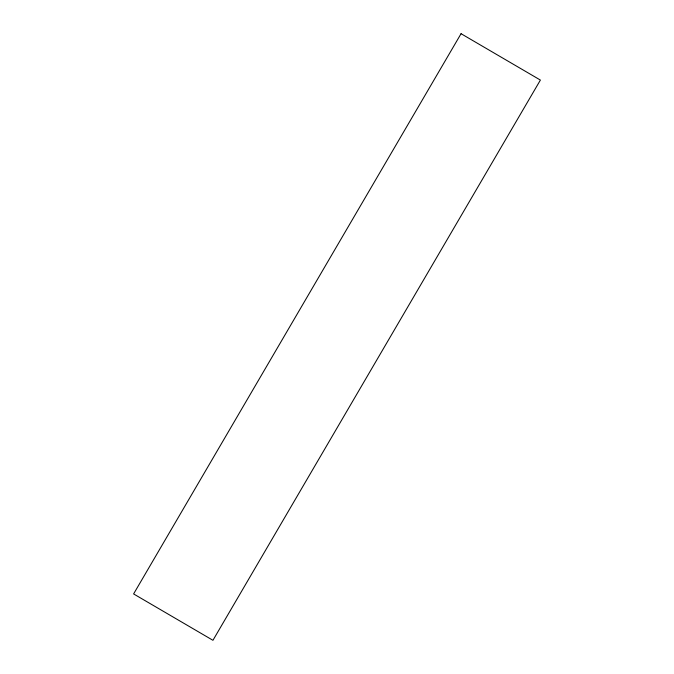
<?xml version="1.0" encoding="UTF-8"?>
<svg xmlns="http://www.w3.org/2000/svg" width="674" height="674" viewBox="0 0 674 674"><rect width="100%" height="100%" fill="white"/><g stroke="black" fill="none" stroke-linecap="round" stroke-linejoin="round"><path stroke-width="1.01" d="M461.058 33.7L133.604 593.929L212.942 640.3L540.396 80.071L461.058 33.7"/></g></svg>
